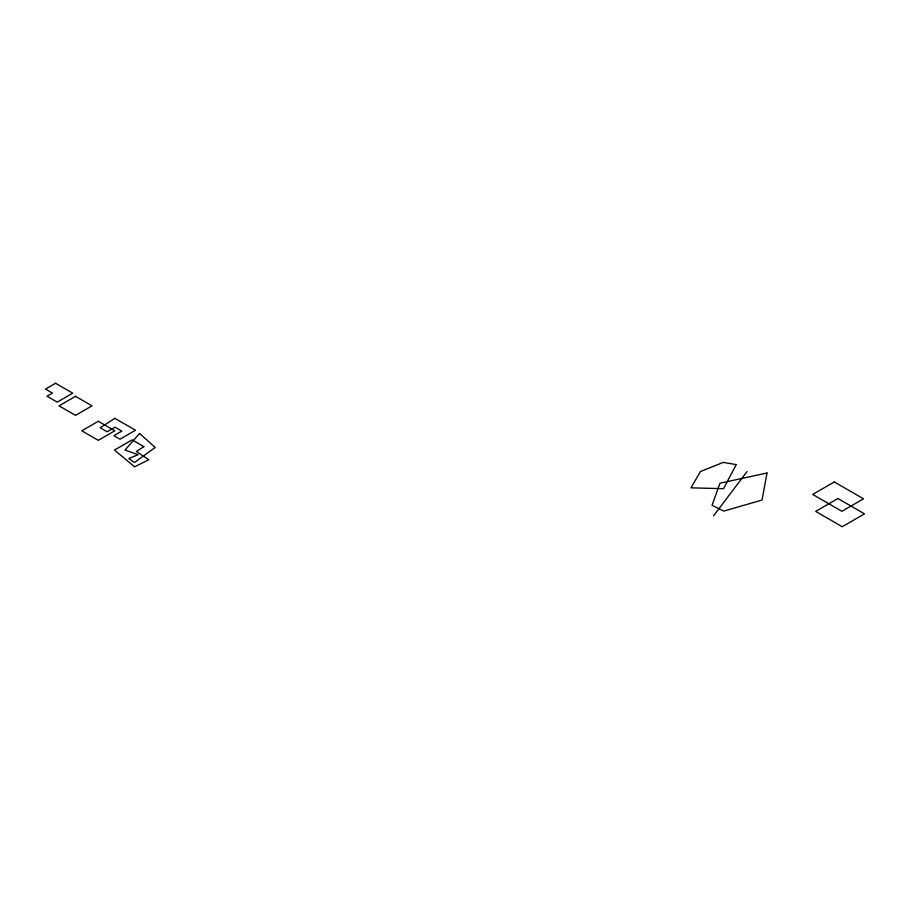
<?xml version="1.0" encoding="UTF-8"?>
<svg xmlns="http://www.w3.org/2000/svg" width="910" height="910" viewBox="0 0 910 910"><rect width="100%" height="100%" fill="white"/><g stroke="black" fill="none" stroke-linecap="round" stroke-linejoin="round"><path stroke-width="1.36" d="M713.531 515.868L747.03 471.573M766.993 473.007L762.045 500.056L723.768 511.101L712.052 505.3L719.969 483.199L766.993 473.007M736.213 464.589L723.518 488.693L691.009 487.84L700.416 471.551L723.188 462.405L736.213 464.589M139.548 433.467L125.023 450.052L138.058 454.716L128.822 458.526L134.43 462.53L155.212 447.47L139.548 433.467M143.837 446.617L136.409 451.474L148.785 459.766L134.589 466.807L114.467 450.052L132.121 439.86L143.837 446.617M114.887 418.338L100.214 427.768L107.141 431.772L115.058 427.2L121.826 431.101L113.898 435.674L120.006 439.2L135.522 430.248L114.887 418.338M55.567 383.269L45.5 389.082L52.427 393.086L46.99 396.225L57.216 402.129L72.72 393.177L55.567 383.269M75.53 396.328L59.025 405.849L75.53 415.37L92.024 405.849L75.53 396.328M98.291 421.284L81.798 430.805L98.291 440.326L114.796 430.805L98.291 421.284M834.311 481.959L812.698 494.437L841.898 511.295L863.51 498.816L834.311 481.959M837.939 498.532L815.667 511.386L842.228 526.731L864.5 513.866L837.939 498.532"/></g></svg>
